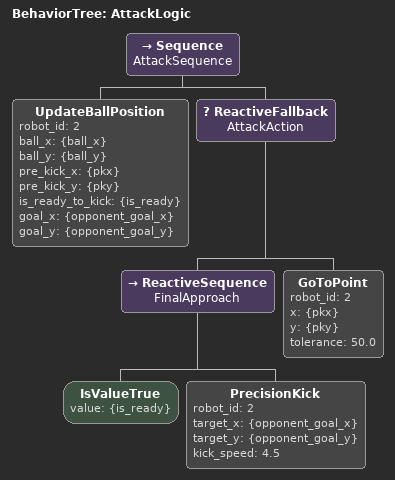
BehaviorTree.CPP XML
<root BTCPP_format="4">
  <BehaviorTree ID="AttackLogic">
    <Sequence name="AttackSequence">
      <UpdateBallPosition robot_id="2"
                          ball_x="{ball_x}" ball_y="{ball_y}"
                          pre_kick_x="{pkx}" pre_kick_y="{pky}"
                          is_ready_to_kick="{is_ready}"
                          goal_x="{opponent_goal_x}" goal_y="{opponent_goal_y}" />

      <ReactiveFallback name="AttackAction">
        <ReactiveSequence name="FinalApproach">
          <IsValueTrue value="{is_ready}" />
          <PrecisionKick robot_id="2"
                         target_x="{opponent_goal_x}"
                         target_y="{opponent_goal_y}"
                         kick_speed="4.5" />
        </ReactiveSequence>

        <GoToPoint robot_id="2" x="{pkx}" y="{pky}" tolerance="50.0" />
      </ReactiveFallback>
    </Sequence>
  </BehaviorTree>
</root>
